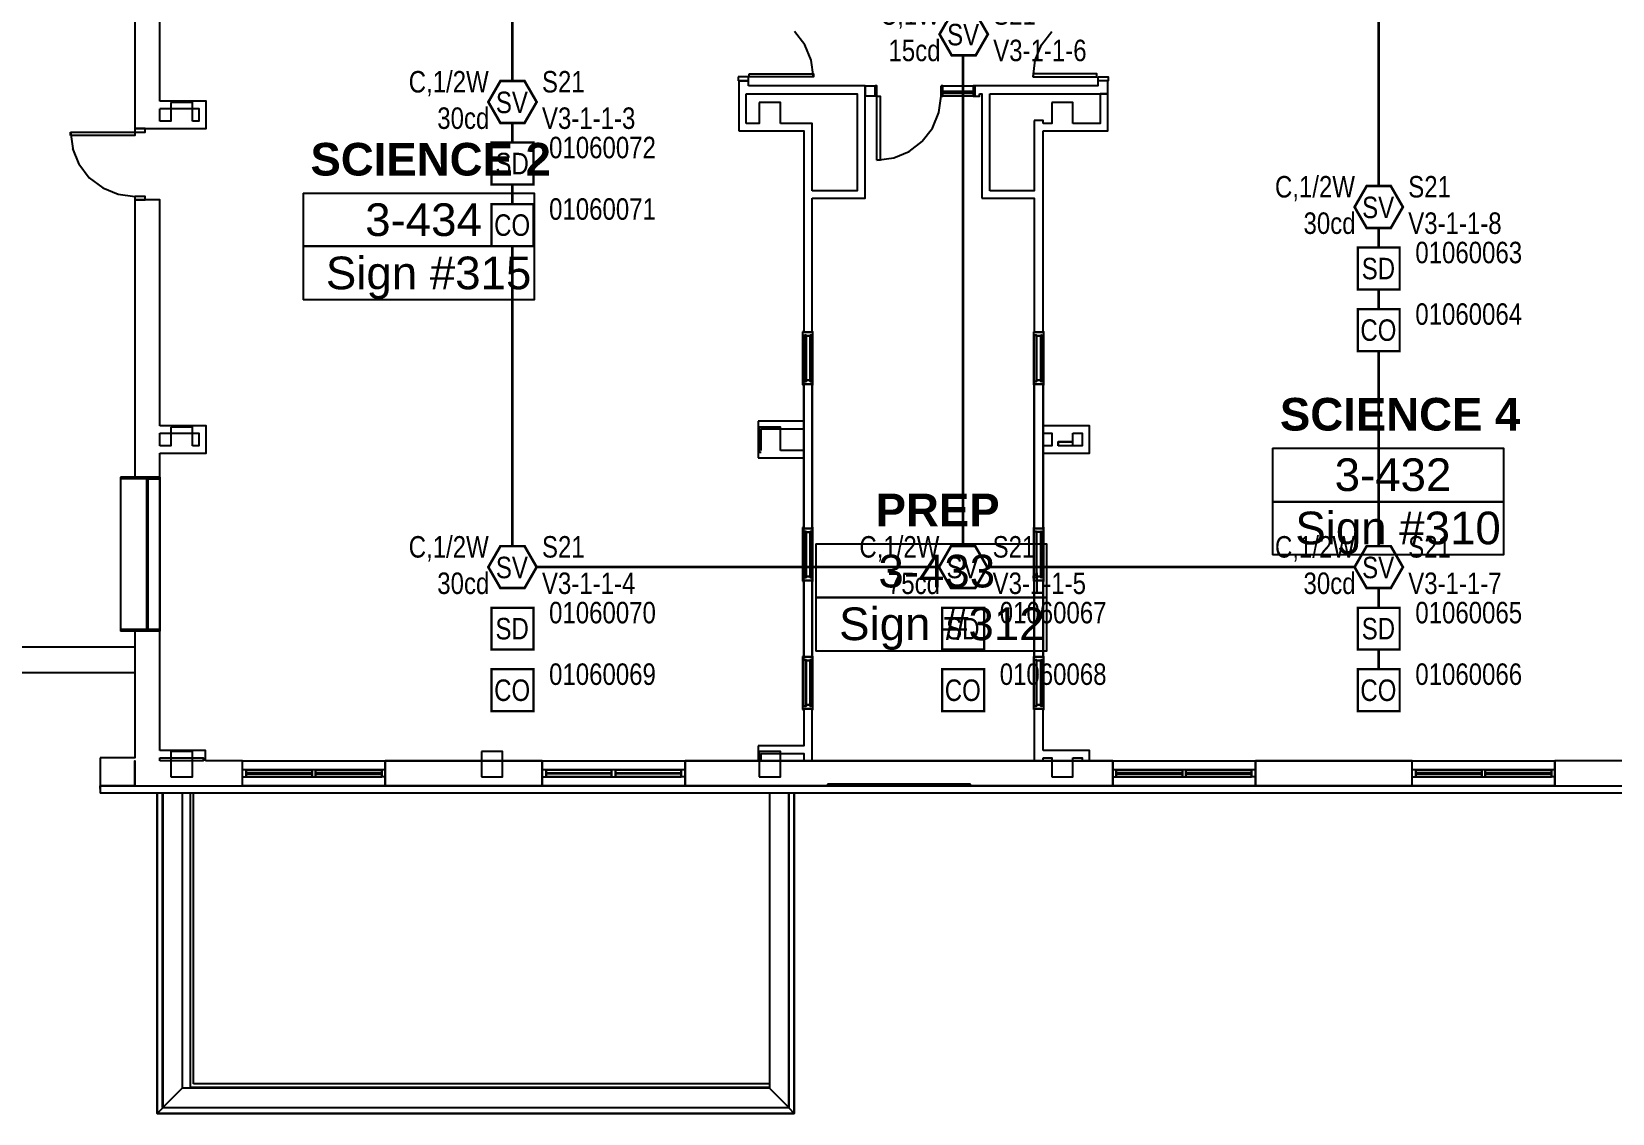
# Model space of a CAD drawing. Header units: inches. Extents: x 10004 to 17737, y 28227 to 35905.
# Drawn here: x 15290 to 16173, y 28227 to 28831 of the extents above; entities that cross this region are included whole.
import ezdxf
from ezdxf.enums import TextEntityAlignment as Align

# ---------------------------------------------------------------- set-up
doc = ezdxf.new("R2010")
doc.units = ezdxf.units.IN
doc.header["$LTSCALE"] = 0.25
doc.header["$MEASUREMENT"] = 0
for name, color, linetype in [('BACKGROUND', 8, 'Continuous'), ('CO DETECTOR', 1, 'Continuous'), ('CONDUIT', 6, 'Continuous'), ('SMOKE DETECTOR', 1, 'Continuous'), ('SPEAKER STROBE', 1, 'Continuous')]:
    doc.layers.add(name, color=color, linetype=linetype)
doc.styles.add('Arial', font='arial.ttf', dxfattribs={"width": 0.8})
doc.styles.add('PDF Arial', font='arial.ttf')
doc.styles.add('PDF Arial Bold', font='arialbd.ttf')

# ---------------------------------------------------------------- blocks, each defined once
blk = doc.blocks.new('SIGA-COD')
at = {"layer": 'CO DETECTOR', "const_width": 1.3}
blk.add_lwpolyline([(-11.5, -11.68), (-11.5, 11.7), (11.89, 11.7), (11.89, -11.68)], close=True, dxfattribs=at)
at = {"layer": 'CO DETECTOR', "style": 'Arial', "width": 0.8}
blk.add_text('CO', height=12, dxfattribs=at).set_placement((0, 0), align=Align.MIDDLE)
for tag, p in [('ADDRESS', (20.64, 8.96)), ('ZONE', (20.64, -8.58))]:
    blk.add_attdef(tag, text='', height=12, dxfattribs=at).set_placement(p, align=Align.MIDDLE_LEFT)
blk.add_attdef('SUBSCRIPT', text='', height=12, dxfattribs=at).set_placement((-16.56, -9.02), align=Align.MIDDLE_RIGHT)
blk = doc.blocks.new('GC-S7VM')
at = {"layer": 'SPEAKER STROBE', "const_width": 1.46}
blk.add_lwpolyline([(13.83, 0.21), (7.08, 11.9), (-6.42, 11.9), (-13.17, 0.21), (-6.42, -11.49), (7.08, -11.49)], close=True, dxfattribs=at)
at = {"layer": 'SPEAKER STROBE', "style": 'Arial', "width": 0.8}
blk.add_text('SV', height=12, dxfattribs=at).set_placement((0, 0), align=Align.MIDDLE)
for tag, p in [('C', (-12.95, 11.52)), ('CANDELA', (-12.62, -8.82)), ('1/2W', (-12.62, -29.16))]:
    blk.add_attdef(tag, text='', height=12, dxfattribs=at).set_placement(p, align=Align.MIDDLE_RIGHT)
for tag, p in [('Speaker_Circuit', (16.8, 11.52)), ('Visual_Circuit', (16.8, -8.82))]:
    blk.add_attdef(tag, text='', height=12, dxfattribs=at).set_placement(p, align=Align.MIDDLE_LEFT)
blk = doc.blocks.new('SIGA-PD')
at = {"layer": 'SMOKE DETECTOR', "const_width": 1.3}
blk.add_lwpolyline([(-11.5, -11.68), (-11.5, 11.7), (11.89, 11.7), (11.89, -11.68)], close=True, dxfattribs=at)
at = {"layer": 'SMOKE DETECTOR', "style": 'Arial', "width": 0.8}
blk.add_text('SD', height=12, dxfattribs=at).set_placement((0, 0), align=Align.MIDDLE)
for tag, p in [('ADDRESS', (20.64, 8.96)), ('ZONE', (20.64, -8.58))]:
    blk.add_attdef(tag, text='', height=12, dxfattribs=at).set_placement(p, align=Align.MIDDLE_LEFT)
blk.add_attdef('SUBSCRIPT', text='', height=12, dxfattribs=at).set_placement((-16.56, -9.02), align=Align.MIDDLE_RIGHT)

msp = doc.modelspace()

# ---------------------------------------------------------------- linework, layer by layer
at = {"layer": 'BACKGROUND'}
for points in [[(15311.65, 28867.65), (15347.63, 28867.65), (15347.63, 28865.75), (15347.63, 28776.54), (15347.63, 28774.63)], [(15361.66, 28791.83), (15361.66, 28861.28)], [(15721.99, 28823.38), (15716.25, 28830.71)], [(15854.18, 28823.37), (15859.92, 28830.7)], [(15725.47, 28814.77), (15721.97, 28823.37)], [(15850.7, 28814.78), (15854.2, 28823.38)], [(15690.77, 28807.13), (15726.77, 28807.13), (15726.77, 28805.54), (15690.77, 28805.54)], [(15690.78, 28805.54), (15690.78, 28807.13)], [(15726.77, 28805.54), (15725.48, 28814.78)], [(15849.41, 28805.54), (15885.1, 28805.54), (15885.1, 28807.13), (15849.41, 28807.13)], [(15849.43, 28807.13), (15849.43, 28805.54)], [(15849.45, 28805.54), (15850.73, 28814.78)], [(15328.22, 28409.54), (16220.56, 28409.54), (16220.56, 28800.12)], [(16220.57, 28800.12), (16224.72, 28800.12), (16224.72, 28405.39), (15328.23, 28405.39)], [(15684.71, 28805.54), (15684.71, 28803.31)], [(15684.72, 28803.31), (15690.47, 28803.31), (15690.47, 28805.54), (15684.72, 28805.54)], [(15685.02, 28803.3), (15685.02, 28795.97), (15685.02, 28775.27)], [(15690.47, 28800.44), (15690.47, 28803.31), (15685.04, 28803.31)], [(15751.28, 28800.44), (15690.42, 28800.44)], [(15751.3, 28737.67), (15755.75, 28737.67), (15755.75, 28800.44), (15751.3, 28800.44)], [(15755.75, 28800.44), (15755.75, 28794.7)], [(15755.77, 28800.44), (15761.2, 28800.44), (15761.2, 28794.71), (15755.77, 28794.71)], [(15762.13, 28794.71), (15762.13, 28800.44), (15761.16, 28800.44)], [(15761.2, 28794.71), (15761.2, 28800.44)], [(15796.86, 28785.46), (15798.12, 28794.7), (15798.12, 28800.44)], [(15798.17, 28794.71), (15799.11, 28794.71), (15799.11, 28800.44), (15798.17, 28800.44)], [(15799.09, 28800.44), (15815.98, 28800.44), (15815.98, 28794.71), (15799.09, 28794.71)], [(15815.98, 28794.7), (15816.92, 28794.7), (15816.92, 28800.44), (15815.98, 28800.44)], [(15819.46, 28800.44), (15816.92, 28800.44)], [(15816.92, 28800.44), (15816.92, 28794.7)], [(15885.73, 28805.53), (15885.73, 28803.3), (15885.73, 28800.44), (15819.47, 28800.44)], [(15825.23, 28795.98), (15891.18, 28795.98), (15891.18, 28800.44), (15891.18, 28803.31), (15885.78, 28803.31)], [(15885.76, 28805.54), (15891.49, 28805.54), (15891.49, 28803.31), (15885.76, 28803.31)], [(15367.73, 28791.2), (15367.73, 28780.69), (15361.67, 28780.69)], [(15383.36, 28791.84), (15361.69, 28791.84)], [(15379.83, 28780.69), (15379.83, 28791.2), (15367.74, 28791.2)], [(15383.33, 28776.54), (15387.46, 28776.54), (15387.46, 28791.84), (15383.33, 28791.84)], [(15689.17, 28779.41), (15689.17, 28795.98)], [(15696.5, 28791.2), (15696.5, 28779.41), (15689.18, 28779.41)], [(15689.19, 28795.98), (15690.47, 28795.98)], [(15690.42, 28795.98), (15751.28, 28795.98), (15751.28, 28741.82), (15726.11, 28741.82)], [(15708.28, 28779.41), (15708.28, 28791.2), (15696.5, 28791.2)], [(15762.13, 28759.02), (15762.13, 28794.71), (15761.16, 28794.71)], [(15762.15, 28794.71), (15764.06, 28794.71), (15764.06, 28759.02), (15762.15, 28759.02)], [(15799.09, 28796.3), (15815.98, 28796.3), (15815.98, 28797.26), (15799.09, 28797.26)], [(15799.11, 28797.26), (15799.11, 28796.3)], [(15816.92, 28794.7), (15819.46, 28794.7), (15819.46, 28795.98)], [(15819.49, 28795.98), (15820.76, 28795.98), (15820.76, 28737.68)], [(15825.23, 28741.82), (15825.23, 28795.98)], [(15859.92, 28791.2), (15859.92, 28779.41), (15855.13, 28779.41)], [(15871.7, 28779.41), (15871.7, 28791.2), (15859.92, 28791.2)], [(15887.02, 28795.98), (15887.02, 28779.41), (15871.72, 28779.41)], [(15887.03, 28775.27), (15891.18, 28775.27), (15891.18, 28795.98), (15887.03, 28795.98)], [(15361.66, 28780.68), (15361.66, 28787.69)], [(15361.69, 28787.7), (15383.36, 28787.7), (15383.36, 28780.69), (15379.87, 28780.69)], [(15793.37, 28776.87), (15796.87, 28785.47)], [(15850.05, 28781), (15850.05, 28741.82), (15825.22, 28741.82)], [(15855.14, 28779.41), (15855.14, 28781), (15850.03, 28781)], [(15311.65, 28774.63), (15347.63, 28774.63), (15347.63, 28772.72), (15311.65, 28772.72)], [(15311.65, 28772.72), (15311.65, 28774.63)], [(15311.69, 28774.64), (15312.95, 28765.4)], [(15347.63, 28776.54), (15361.66, 28776.54)], [(15347.65, 28774.63), (15353.4, 28774.63), (15353.4, 28776.55), (15347.65, 28776.55)], [(15361.69, 28776.55), (15383.36, 28776.55)], [(15685.02, 28775.27), (15689.17, 28775.27)], [(15689.19, 28775.27), (15721.37, 28775.27), (15721.37, 28662.81), (15721.37, 28663.13), (15720.73, 28663.13)], [(15721.37, 28779.42), (15708.31, 28779.42)], [(15726.15, 28741.82), (15726.15, 28779.41), (15721.36, 28779.41)], [(15787.6, 28769.53), (15793.34, 28776.86)], [(15855.14, 28663.13), (15855.14, 28662.81), (15850.03, 28662.81), (15855.14, 28662.81), (15855.14, 28775.27)], [(15855.17, 28775.27), (15887.02, 28775.27)], [(15312.91, 28765.39), (15316.43, 28756.79)], [(15771.7, 28760.3), (15780.31, 28763.8)], [(15780.31, 28763.8), (15787.63, 28769.54)], [(15316.44, 28756.8), (15322.19, 28749.15)], [(15762.12, 28759.02), (15771.69, 28760.3)], [(15322.17, 28749.15), (15329.82, 28743.41)], [(15329.79, 28743.41), (15338.39, 28739.9)], [(15338.39, 28739.9), (15347.63, 28738.63), (15347.63, 28736.72), (15347.63, 28581.89)], [(15361.66, 28610.56), (15361.66, 28736.72), (15347.63, 28736.72)], [(15347.65, 28736.72), (15353.4, 28736.72), (15353.4, 28738.63), (15347.65, 28738.63)], [(15441.63, 28740.55), (15570.67, 28740.55), (15570.67, 28710.92), (15441.63, 28710.92), (15570.67, 28710.92), (15570.67, 28680.97), (15441.63, 28680.97)], [(15441.63, 28740.54), (15441.63, 28710.91), (15441.63, 28680.97)], [(15726.15, 28663.13), (15726.15, 28662.81), (15721.36, 28662.81), (15726.15, 28662.81), (15726.15, 28737.68)], [(15726.11, 28737.68), (15751.28, 28737.68)], [(15820.76, 28737.68), (15825.23, 28737.68)], [(15825.22, 28737.68), (15850.05, 28737.68), (15850.05, 28662.81), (15850.05, 28663.13), (15849.72, 28663.13)], [(15720.69, 28663.12), (15720.69, 28661.22), (15720.69, 28635.41), (15720.69, 28633.5)], [(15720.69, 28661.22), (15722.62, 28661.22), (15722.62, 28660.9), (15722.62, 28636.05), (15722.62, 28635.41), (15720.69, 28635.41)], [(15721.97, 28635.41), (15722.62, 28635.41), (15722.62, 28661.22), (15721.97, 28661.22)], [(15721.99, 28661.22), (15721.99, 28635.41)], [(15726.14, 28633.5), (15726.46, 28633.5), (15726.46, 28635.41), (15724.85, 28635.41), (15726.46, 28635.41), (15726.46, 28661.22), (15724.85, 28661.22), (15726.46, 28661.22), (15726.46, 28663.13), (15726.14, 28663.13)], [(15849.74, 28663.13), (15849.74, 28661.22), (15849.74, 28635.41), (15849.74, 28633.5)], [(15853.88, 28635.41), (15854.2, 28635.41), (15854.2, 28661.22), (15853.88, 28661.22)], [(15853.9, 28661.22), (15855.5, 28661.22), (15855.5, 28663.13), (15855.17, 28663.13)], [(15855.5, 28635.42), (15855.5, 28661.22)], [(15720.73, 28633.5), (15721.37, 28633.5), (15721.37, 28633.82)], [(15726.15, 28553.86), (15726.15, 28553.22), (15721.36, 28553.22), (15726.15, 28553.22), (15726.15, 28633.82), (15721.36, 28633.82), (15726.15, 28633.82), (15726.15, 28633.5)], [(15849.72, 28633.5), (15850.05, 28633.5), (15850.05, 28633.82), (15850.05, 28553.22), (15850.05, 28553.85), (15849.72, 28553.85)], [(15855.17, 28633.5), (15855.5, 28633.5), (15855.5, 28635.42), (15853.9, 28635.42)], [(15855.14, 28633.82), (15855.14, 28633.5)], [(15695.87, 28613.11), (15695.87, 28592.72)], [(15697.48, 28613.12), (15695.88, 28613.12)], [(15721.37, 28613.11), (15697.47, 28613.11)], [(15361.66, 28599.41), (15361.66, 28606.42)], [(15367.73, 28609.93), (15367.73, 28599.41), (15361.67, 28599.41)], [(15383.36, 28610.57), (15361.69, 28610.57)], [(15361.69, 28606.42), (15383.36, 28606.42), (15383.36, 28599.42), (15379.87, 28599.42)], [(15379.83, 28599.41), (15379.83, 28609.93), (15367.74, 28609.93)], [(15383.33, 28595.27), (15387.46, 28595.27), (15387.46, 28610.56), (15383.33, 28610.56)], [(15696.5, 28609.93), (15696.5, 28595.91)], [(15708.28, 28596.86), (15708.28, 28609.92), (15696.5, 28609.92)], [(15697.47, 28608.97), (15721.37, 28608.97)], [(15697.48, 28596.87), (15697.48, 28608.97)], [(15855.13, 28606.42), (15859.92, 28606.42), (15859.92, 28599.41), (15855.13, 28599.41)], [(15876.81, 28595.27), (15880.95, 28595.27), (15880.95, 28606.42), (15880.95, 28610.56), (15855.14, 28610.56)], [(15871.7, 28599.41), (15871.7, 28601.64), (15863.43, 28601.64), (15871.7, 28601.64), (15871.7, 28606.42)], [(15871.75, 28606.43), (15876.85, 28606.43), (15876.85, 28599.41), (15863.48, 28599.41)], [(15347.63, 28581.89), (15361.66, 28581.89), (15361.66, 28595.27)], [(15361.69, 28595.27), (15383.36, 28595.27)], [(15696.52, 28595.91), (15697.48, 28595.91)], [(15721.37, 28596.86), (15708.31, 28596.86)], [(15855.2, 28595.28), (15876.85, 28595.28)], [(15983.2, 28598.14), (16112.24, 28598.14), (16112.24, 28568.19), (15983.2, 28568.19), (16112.24, 28568.19), (16112.24, 28538.56), (15983.2, 28538.56)], [(15983.25, 28598.14), (15983.25, 28568.19), (15983.25, 28538.56)], [(15695.88, 28592.72), (15697.48, 28592.72)], [(15697.47, 28592.73), (15721.37, 28592.73)], [(15354.96, 28580.93), (15361.66, 28580.93), (15361.66, 28581.89), (15361.66, 28495.87), (15339.67, 28495.87)], [(15361.66, 28581.89), (15339.67, 28581.89)], [(15354.96, 28496.82), (15361.66, 28496.82), (15361.66, 28580.93), (15339.67, 28580.93)], [(15339.69, 28581.89), (15339.69, 28580.93), (15339.69, 28496.83), (15339.69, 28495.87)], [(15339.69, 28496.83), (15354.33, 28496.83), (15354.33, 28580.93), (15339.69, 28580.93)], [(15355.01, 28580.94), (15355.01, 28496.83)], [(15720.69, 28553.85), (15720.69, 28551.62), (15720.69, 28525.82), (15720.69, 28523.91)], [(15720.69, 28551.62), (15722.62, 28551.62), (15722.62, 28551.3), (15722.62, 28526.45), (15722.62, 28525.82), (15720.69, 28525.82)], [(15721.37, 28553.22), (15721.37, 28553.86), (15720.73, 28553.86)], [(15721.97, 28525.82), (15722.62, 28525.82), (15722.62, 28551.62), (15721.97, 28551.62)], [(15721.99, 28551.62), (15721.99, 28525.82)], [(15726.14, 28523.91), (15726.46, 28523.91), (15726.46, 28525.82), (15724.85, 28525.82), (15726.46, 28525.82), (15726.46, 28551.63), (15724.85, 28551.63), (15726.46, 28551.63), (15726.46, 28553.85), (15726.14, 28553.85)], [(15849.74, 28553.85), (15849.74, 28551.62), (15849.74, 28525.82), (15849.74, 28523.91)], [(15855.14, 28553.21), (15850.03, 28553.21), (15855.14, 28553.21), (15855.14, 28553.85)], [(15853.88, 28525.82), (15854.2, 28525.82), (15854.2, 28551.63), (15853.88, 28551.63)], [(15853.9, 28551.63), (15855.5, 28551.63), (15855.5, 28553.86), (15855.17, 28553.86)], [(15855.5, 28525.82), (15855.5, 28551.63)], [(15728.03, 28544.62), (15857.06, 28544.62), (15857.06, 28514.67), (15728.03, 28514.67), (15857.06, 28514.67), (15857.06, 28484.72), (15728.03, 28484.72)], [(15728.07, 28544.62), (15728.07, 28514.67), (15728.07, 28484.73)], [(15855.17, 28523.91), (15855.5, 28523.91), (15855.5, 28525.82), (15853.9, 28525.82)], [(15720.73, 28523.91), (15721.37, 28523.91), (15721.37, 28524.23), (15721.37, 28481.54), (15721.37, 28481.86), (15720.73, 28481.86)], [(15726.15, 28481.86), (15726.15, 28481.54), (15721.36, 28481.54), (15726.15, 28481.54), (15726.15, 28524.23), (15721.36, 28524.23), (15726.15, 28524.23), (15726.15, 28523.91)], [(15849.72, 28523.91), (15850.05, 28523.91), (15850.05, 28524.22), (15850.05, 28481.54), (15850.05, 28481.85), (15849.72, 28481.85)], [(15855.14, 28481.85), (15855.14, 28481.54), (15850.03, 28481.54), (15855.14, 28481.54), (15855.14, 28524.22), (15850.03, 28524.22), (15855.14, 28524.22), (15855.14, 28523.91)], [(15347.63, 28495.87), (15347.63, 28471.98), (15347.63, 28425.14), (15328.21, 28425.14)], [(15361.66, 28495.87), (15361.66, 28496.82), (15339.67, 28496.82)], [(15361.66, 28429.29), (15361.66, 28471.98), (15361.66, 28495.87), (15347.63, 28495.87)], [(15187.05, 28487.27), (15347.63, 28487.27)], [(15720.69, 28481.85), (15720.69, 28479.94), (15720.69, 28454.14), (15720.69, 28452.22)], [(15724.85, 28479.94), (15726.46, 28479.94), (15726.46, 28481.85), (15726.14, 28481.85)], [(15849.74, 28481.85), (15849.74, 28479.94), (15849.74, 28454.14), (15849.74, 28452.23)], [(15853.9, 28479.95), (15855.5, 28479.95), (15855.5, 28481.86), (15855.17, 28481.86)], [(15172.4, 28472.93), (15347.63, 28472.93)], [(15724.83, 28454.14), (15725.47, 28454.14), (15725.47, 28479.94), (15724.83, 28479.94)], [(15726.46, 28454.14), (15726.46, 28479.94)], [(15853.88, 28454.14), (15854.2, 28454.14), (15854.2, 28479.94), (15853.88, 28479.94)], [(15855.5, 28454.14), (15855.5, 28479.95)], [(16140.92, 28409.54), (16220.56, 28409.54), (16220.56, 28423.55), (16220.56, 28465.29), (16206.54, 28465.29)], [(15726.14, 28452.23), (15726.46, 28452.23), (15726.46, 28454.14), (15724.85, 28454.14)], [(15855.17, 28452.23), (15855.5, 28452.23), (15855.5, 28454.14), (15853.9, 28454.14)], [(15720.73, 28452.23), (15721.37, 28452.23), (15721.37, 28452.55), (15721.37, 28431.84), (15697.47, 28431.84)], [(15726.15, 28423.55), (15726.15, 28452.55), (15721.36, 28452.55), (15726.15, 28452.55), (15726.15, 28452.23)], [(15849.72, 28452.22), (15850.05, 28452.22), (15850.05, 28452.55), (15850.05, 28423.55)], [(15855.14, 28429.28), (15855.14, 28452.54), (15850.03, 28452.54), (15855.14, 28452.54), (15855.14, 28452.22)], [(15387.15, 28423.55), (15387.15, 28425.15), (15387.15, 28429.29), (15361.66, 28429.29)], [(15367.73, 28428.65), (15367.73, 28414.63)], [(15367.74, 28414.63), (15379.83, 28414.63), (15379.83, 28428.65), (15367.74, 28428.65)], [(15541.33, 28428.65), (15541.33, 28414.63)], [(15541.34, 28414.63), (15553.12, 28414.63), (15553.12, 28428.65), (15541.34, 28428.65)], [(15695.87, 28431.84), (15695.87, 28423.55)], [(15697.48, 28431.84), (15695.88, 28431.84)], [(15696.5, 28414.63), (15708.28, 28414.63), (15708.28, 28428.65), (15696.5, 28428.65)], [(15696.5, 28428.65), (15696.5, 28414.63)], [(15697.47, 28427.7), (15721.37, 28427.7), (15721.37, 28423.56)], [(15697.48, 28423.56), (15697.48, 28427.7)], [(15876.85, 28429.29), (15855.2, 28429.29)], [(15880.95, 28423.55), (15880.95, 28429.29), (15876.81, 28429.29)], [(16180.74, 28429.29), (16180.74, 28425.14), (16180.74, 28423.55), (16140.93, 28423.55)], [(15328.21, 28425.14), (15328.21, 28409.54), (15328.21, 28405.39)], [(15347.63, 28409.53), (15347.63, 28423.55), (15347.63, 28409.53), (15328.21, 28409.53)], [(15347.66, 28409.54), (15407.87, 28409.54), (15407.87, 28423.56), (15387.18, 28423.56)], [(15361.66, 28423.55), (15361.66, 28425.14)], [(15361.7, 28425.15), (15385.91, 28425.15), (15385.91, 28423.55), (15361.7, 28423.55)], [(15407.87, 28409.54), (15407.87, 28414.64), (15407.87, 28418.46), (15407.87, 28423.56)], [(15487.53, 28414.64), (15487.53, 28418.46), (15487.53, 28423.56), (15487.53, 28409.54), (15487.53, 28414.64), (15485.61, 28414.64)], [(15487.52, 28409.54), (15575.14, 28409.54), (15575.14, 28423.55), (15487.52, 28423.55)], [(15575.14, 28423.55), (15575.14, 28418.46), (15575.14, 28414.63), (15575.14, 28409.54)], [(15655.11, 28414.64), (15655.11, 28418.46), (15655.11, 28423.56), (15655.11, 28409.54), (15655.11, 28414.64), (15652.89, 28414.64)], [(15814.39, 28409.54), (15894.03, 28409.54), (15894.03, 28423.56), (15894.03, 28418.46), (15894.03, 28414.63), (15894.03, 28409.54)], [(15855.13, 28425.14), (15859.92, 28425.14), (15859.92, 28414.63)], [(15855.14, 28423.55), (15855.14, 28425.15)], [(15859.92, 28414.63), (15871.7, 28414.63), (15871.7, 28425.14)], [(15871.75, 28425.15), (15876.85, 28425.15), (15876.85, 28423.55)], [(15973.69, 28414.64), (15973.69, 28418.46), (15973.69, 28423.56), (15973.69, 28409.54), (15973.69, 28414.64), (15971.46, 28414.64)], [(15973.69, 28409.54), (16061.3, 28409.54), (16061.3, 28423.56), (15973.69, 28423.56)], [(16061.3, 28409.54), (16061.3, 28414.64), (16061.3, 28418.46), (16061.3, 28423.56)], [(16140.91, 28414.63), (16140.91, 28418.45), (16140.91, 28423.55), (16140.91, 28409.53), (16140.91, 28414.63), (16138.99, 28414.63)], [(15407.87, 28414.64), (15409.79, 28414.64), (15409.79, 28418.46), (15407.87, 28418.46)], [(15446.72, 28418.45), (15409.77, 28418.45)], [(15409.77, 28416.22), (15446.72, 28416.22), (15446.72, 28416.86), (15409.77, 28416.86)], [(15409.77, 28414.63), (15446.72, 28414.63)], [(15409.79, 28418.46), (15409.79, 28414.64)], [(15409.79, 28416.87), (15409.79, 28416.23)], [(15446.73, 28414.63), (15448.64, 28414.63), (15448.64, 28418.46), (15446.73, 28418.46)], [(15448.64, 28418.46), (15448.64, 28414.63)], [(15485.61, 28418.46), (15448.64, 28418.46)], [(15448.64, 28416.23), (15485.61, 28416.23), (15485.61, 28416.87), (15448.64, 28416.87)], [(15448.64, 28416.86), (15448.64, 28416.23)], [(15448.64, 28414.63), (15485.61, 28414.63)], [(15487.53, 28418.46), (15485.61, 28418.46)], [(15575.14, 28414.64), (15577.37, 28414.64), (15577.37, 28418.46), (15575.14, 28418.46)], [(15613.98, 28418.46), (15577.35, 28418.46)], [(15577.35, 28416.86), (15613.98, 28416.86), (15613.98, 28416.23), (15577.35, 28416.23)], [(15577.35, 28414.63), (15613.98, 28414.63)], [(15577.37, 28418.46), (15577.37, 28414.64)], [(15577.37, 28416.23), (15577.37, 28416.87)], [(15613.97, 28414.63), (15616.21, 28414.63), (15616.21, 28418.46), (15613.97, 28418.46)], [(15616.21, 28418.46), (15616.21, 28414.63)], [(15616.21, 28416.22), (15616.21, 28416.86)], [(15652.87, 28418.46), (15616.24, 28418.46)], [(15616.24, 28416.87), (15652.87, 28416.87), (15652.87, 28416.23), (15616.24, 28416.23)], [(15616.24, 28414.63), (15652.87, 28414.63)], [(15655.11, 28418.46), (15652.89, 28418.46)], [(15655.08, 28409.53), (15734.72, 28409.53), (15734.72, 28410.49), (15734.72, 28409.53)], [(15894.04, 28414.64), (15895.96, 28414.64), (15895.96, 28418.46), (15894.04, 28418.46)], [(15932.88, 28418.45), (15895.94, 28418.45)], [(15895.94, 28416.22), (15932.88, 28416.22), (15932.88, 28416.86), (15895.94, 28416.86)], [(15895.94, 28414.63), (15932.88, 28414.63)], [(15895.96, 28418.46), (15895.96, 28414.64)], [(15895.96, 28416.87), (15895.96, 28416.23)], [(15932.88, 28414.63), (15934.8, 28414.63), (15934.8, 28418.45), (15932.88, 28418.45)], [(15934.8, 28418.45), (15934.8, 28414.63)], [(15934.8, 28416.86), (15934.8, 28416.23)], [(15971.46, 28418.46), (15934.81, 28418.46)], [(15934.81, 28416.23), (15971.46, 28416.23), (15971.46, 28416.87), (15934.81, 28416.87)], [(15934.81, 28414.63), (15971.46, 28414.63)], [(15973.69, 28418.46), (15971.46, 28418.46)], [(16061.29, 28414.64), (16063.22, 28414.64), (16063.22, 28418.46), (16061.29, 28418.46)], [(16100.14, 28418.46), (16063.2, 28418.46)], [(16063.2, 28416.23), (16100.14, 28416.23), (16100.14, 28416.86), (16063.2, 28416.86)], [(16063.2, 28414.63), (16100.14, 28414.63)], [(16063.22, 28418.46), (16063.22, 28414.64)], [(16063.22, 28416.87), (16063.22, 28416.23)], [(16100.16, 28414.63), (16102.06, 28414.63), (16102.06, 28418.45), (16100.16, 28418.45)], [(16102.06, 28418.45), (16102.06, 28414.63)], [(16102.06, 28416.86), (16102.06, 28416.23)], [(16139.04, 28418.46), (16102.1, 28418.46)], [(16102.1, 28416.23), (16139.04, 28416.23), (16139.04, 28416.86), (16102.1, 28416.86)], [(16102.1, 28414.63), (16139.04, 28414.63)], [(16140.91, 28418.45), (16138.99, 28418.45)], [(15328.21, 28408.26), (15328.21, 28408.58), (15328.21, 28408.9), (15328.21, 28409.22), (15328.21, 28408.9), (15328.21, 28408.58), (15328.21, 28408.9), (15328.21, 28409.22), (15328.21, 28409.54)], [(15328.21, 28408.9), (15328.21, 28408.9)], [(15328.21, 28408.58), (15328.21, 28408.58)], [(15328.21, 28408.26), (15328.21, 28408.26)], [(15328.21, 28407.62), (15328.21, 28407.94)], [(15328.21, 28407.62), (15328.21, 28407.62)], [(15713.07, 28229.85), (15715.92, 28226.67), (15360.05, 28226.67), (15715.92, 28226.67), (15715.92, 28405.39), (15715.92, 28226.67)], [(15362.92, 28229.86), (15713.06, 28229.86), (15713.06, 28405.39), (15713.06, 28229.86), (15702.23, 28240.69)], [(15362.95, 28405.4), (15362.95, 28229.86)], [(15363.27, 28405.39), (15363.27, 28229.85)], [(15374.12, 28405.4), (15374.12, 28240.69), (15363.28, 28229.86)], [(15702.26, 28405.4), (15702.26, 28243.24), (15702.26, 28241.32), (15702.26, 28240.69), (15374.11, 28240.69)], [(15378.58, 28405.4), (15378.58, 28241.32)], [(15380.45, 28243.24), (15380.45, 28405.39)], [(15702.26, 28243.24), (15380.47, 28243.24)], [(15378.59, 28241.32), (15702.26, 28241.32)], [(15360.09, 28226.67), (15363.27, 28229.85), (15362.93, 28229.85)], [(15360.1, 28226.67), (15360.1, 28226.67)], [(15360.1, 28226.67), (15360.1, 28226.67)], [(15360.1, 28226.67), (15360.1, 28226.67)], [(15360.1, 28226.67), (15360.1, 28226.67)], [(15362.95, 28229.86), (15362.95, 28229.86)], [(15362.95, 28229.86), (15362.95, 28229.86)], [(15363.24, 28229.86), (15713.06, 28229.86)], [(15363.27, 28229.85), (15363.27, 28229.85)], [(15363.27, 28229.85), (15363.27, 28229.85)], [(15713.06, 28229.86), (15713.06, 28229.86)], [(15713.06, 28229.86), (15713.06, 28229.86)], [(15713.06, 28229.86), (15713.06, 28229.86)], [(15713.06, 28229.86), (15713.06, 28229.86)], [(15713.06, 28229.86), (15713.06, 28229.86)], [(15715.92, 28226.67), (15715.92, 28226.67)], [(15715.92, 28226.67), (15715.92, 28226.67)], [(15715.92, 28226.67), (15715.92, 28226.67)], [(15715.92, 28226.67), (15715.92, 28226.67)]]:
    msp.add_lwpolyline(points, dxfattribs=at)
at = {"layer": 'BACKGROUND', "ltscale": 0.135002}
msp.add_lwpolyline([(15721.37, 28454.14), (15721.37, 28661.22)], dxfattribs=at)
at = {"layer": 'BACKGROUND'}
for points in [[(15724.85, 28636.05), (15724.85, 28635.41), (15724.85, 28661.22), (15724.85, 28660.9), (15722.64, 28660.9), (15724.85, 28660.9)], [(15851.35, 28660.9), (15851.35, 28636.05), (15851.35, 28635.41), (15849.74, 28635.41), (15851.35, 28635.41), (15851.35, 28661.22), (15849.74, 28661.22), (15851.35, 28661.22)], [(15853.89, 28661.22), (15853.89, 28635.41), (15853.89, 28636.05), (15851.34, 28636.05), (15853.89, 28636.05), (15853.89, 28660.9), (15851.34, 28660.9), (15853.89, 28660.9)], [(15722.64, 28636.05), (15724.85, 28636.05)], [(15855.14, 28633.82), (15850.03, 28633.82)], [(15863.45, 28599.41), (15863.45, 28601.64)], [(15724.85, 28526.45), (15724.85, 28525.82), (15724.85, 28551.63), (15724.85, 28551.3), (15722.64, 28551.3), (15724.85, 28551.3)], [(15851.35, 28551.31), (15851.35, 28526.46), (15851.35, 28525.82), (15849.74, 28525.82), (15851.35, 28525.82), (15851.35, 28551.63), (15849.74, 28551.63), (15851.35, 28551.63)], [(15853.89, 28551.63), (15853.89, 28525.82), (15853.89, 28526.46), (15851.34, 28526.46), (15853.89, 28526.46), (15853.89, 28551.31), (15851.34, 28551.31), (15853.89, 28551.31)], [(15722.64, 28526.45), (15724.85, 28526.45)], [(15722.62, 28479.62), (15722.62, 28454.77), (15722.62, 28454.14), (15720.69, 28454.14), (15722.62, 28454.14), (15722.62, 28479.94), (15720.69, 28479.94), (15722.62, 28479.94)], [(15724.85, 28479.94), (15724.85, 28454.14), (15724.85, 28454.77), (15722.64, 28454.77), (15724.85, 28454.77), (15724.85, 28479.62), (15722.64, 28479.62), (15724.85, 28479.62)], [(15851.35, 28479.63), (15851.35, 28454.78), (15851.35, 28454.14), (15849.74, 28454.14), (15851.35, 28454.14), (15851.35, 28479.95), (15849.74, 28479.95), (15851.35, 28479.95)], [(15853.89, 28479.94), (15853.89, 28454.14), (15853.89, 28454.78), (15851.34, 28454.78), (15853.89, 28454.78), (15853.89, 28479.63), (15851.34, 28479.63), (15853.89, 28479.63)], [(15446.72, 28414.63), (15446.72, 28418.45), (15446.72, 28414.63), (15409.77, 28414.63)], [(15409.77, 28418.45), (15446.72, 28418.45)], [(15485.61, 28414.63), (15485.61, 28418.46), (15485.61, 28414.63), (15448.64, 28414.63)], [(15448.64, 28418.46), (15485.61, 28418.46)], [(15577.35, 28418.46), (15613.98, 28418.46)], [(15613.98, 28414.63), (15577.35, 28414.63)], [(15613.98, 28418.46), (15613.98, 28414.63)], [(15616.24, 28418.46), (15652.87, 28418.46)], [(15652.87, 28414.63), (15616.24, 28414.63)], [(15652.87, 28418.46), (15652.87, 28414.63)], [(15814.37, 28410.49), (15734.74, 28410.49), (15814.37, 28410.49), (15814.37, 28409.54)], [(15932.88, 28414.63), (15932.88, 28418.45), (15932.88, 28414.63), (15895.94, 28414.63)], [(15895.94, 28418.45), (15932.88, 28418.45)], [(15971.46, 28414.63), (15971.46, 28418.46), (15971.46, 28414.63), (15934.81, 28414.63)], [(15934.81, 28418.46), (15971.46, 28418.46)], [(16100.14, 28414.63), (16100.14, 28418.46), (16100.14, 28414.63), (16063.2, 28414.63)], [(16063.2, 28418.46), (16100.14, 28418.46)], [(16139.04, 28414.63), (16139.04, 28418.46), (16139.04, 28414.63), (16102.1, 28414.63)], [(16102.1, 28418.46), (16139.04, 28418.46)], [(15360.1, 28226.67), (15360.1, 28405.4)]]:
    msp.add_lwpolyline(points, close=True, dxfattribs=at)
at = {"layer": 'BACKGROUND', "ltscale": 0.135}
msp.add_lwpolyline([(15726.15, 28661.22), (15726.15, 28454.14)], dxfattribs=at)
at = {"layer": 'BACKGROUND', "ltscale": 0.135013}
msp.add_lwpolyline([(15850.05, 28454.13), (15850.05, 28661.22)], dxfattribs=at)
at = {"layer": 'BACKGROUND', "ltscale": 0.135014}
msp.add_lwpolyline([(15855.14, 28661.21), (15855.14, 28454.14)], dxfattribs=at)
at = {"layer": 'BACKGROUND', "ltscale": 0.206674}
msp.add_lwpolyline([(15721.37, 28633.82), (15721.37, 28553.22)], dxfattribs=at)
at = {"layer": 'BACKGROUND', "ltscale": 0.220001}
msp.add_lwpolyline([(15855.14, 28553.21), (15855.14, 28633.82)], dxfattribs=at)
at = {"layer": 'BACKGROUND', "ltscale": 0.418307}
for points in [[(15407.88, 28423.56), (16140.91, 28423.55)], [(16140.91, 28409.53), (15407.88, 28409.54)]]:
    msp.add_lwpolyline(points, dxfattribs=at)
at = {"layer": 'BACKGROUND', "ltscale": 0.648259}
msp.add_lwpolyline([(15894.03, 28423.56), (15655.09, 28423.55)], dxfattribs=at)
at = {"layer": 'CONDUIT', "lineweight": 0, "const_width": 1.5}
for points in [[(15558.64, 28803.1), (15558.64, 28920.58)], [(16042.58, 28920.58), (16042.58, 28744.47)], [(15810.39, 28543.39), (15810.39, 28817.55)], [(15558.64, 28768.74), (15558.64, 28779.72)], [(15558.64, 28734.38), (15558.64, 28745.36)], [(16042.58, 28721.08), (16042.58, 28710.1)], [(15558.64, 28543.39), (15558.64, 28710.99)], [(16042.58, 28686.72), (16042.58, 28675.74)], [(16042.58, 28652.36), (16042.58, 28543.39)], [(15796.89, 28531.7), (15572.14, 28531.7)], [(16029.08, 28531.7), (15823.89, 28531.7)], [(16042.58, 28520), (16042.58, 28509.03)], [(16042.58, 28485.64), (16042.58, 28474.66)]]:
    msp.add_lwpolyline(points, dxfattribs=at)

# ---------------------------------------------------------------- block references
at = {"layer": 'CO DETECTOR'}
for p, values in [((15558.45, 28722.68), {'ADDRESS': '01060071'}), ((16042.38, 28664.04), {'ADDRESS': '01060064'}), ((15558.45, 28462.96), {'ADDRESS': '01060069'}), ((15810.2, 28462.96), {'ADDRESS': '01060068'}), ((16042.38, 28462.96), {'ADDRESS': '01060066'})]:
    msp.add_blockref('SIGA-COD', p, dxfattribs=at).add_auto_attribs(values)
at = {"layer": 'SMOKE DETECTOR'}
for p, values in [((15558.45, 28757.04), {'ADDRESS': '01060072'}), ((16042.38, 28698.41), {'ADDRESS': '01060063'}), ((15558.45, 28497.33), {'ADDRESS': '01060070'}), ((15810.2, 28497.33), {'ADDRESS': '01060067'}), ((16042.38, 28497.33), {'ADDRESS': '01060065'})]:
    msp.add_blockref('SIGA-PD', p, dxfattribs=at).add_auto_attribs(values)
at = {"layer": 'SPEAKER STROBE'}
for p, values in [((15810.39, 28829.03), {'C': 'C,1W', 'Speaker_Circuit': 'S21', 'Visual_Circuit': 'V3-1-1-6', 'CANDELA': '15cd'}), ((15558.31, 28791.2), {'C': 'C,1/2W', 'Speaker_Circuit': 'S21', 'Visual_Circuit': 'V3-1-1-3', 'CANDELA': '30cd'}), ((16042.25, 28732.57), {'C': 'C,1/2W', 'Speaker_Circuit': 'S21', 'Visual_Circuit': 'V3-1-1-8', 'CANDELA': '30cd'}), ((15558.31, 28531.49), {'C': 'C,1/2W', 'Speaker_Circuit': 'S21', 'Visual_Circuit': 'V3-1-1-4', 'CANDELA': '30cd'}), ((15810.07, 28531.49), {'C': 'C,1/2W', 'Speaker_Circuit': 'S21', 'Visual_Circuit': 'V3-1-1-5', 'CANDELA': '75cd'}), ((16042.25, 28531.49), {'C': 'C,1/2W', 'Speaker_Circuit': 'S21', 'Visual_Circuit': 'V3-1-1-7', 'CANDELA': '30cd'})]:
    msp.add_blockref('GC-S7VM', p, dxfattribs=at).add_auto_attribs(values)

# ---------------------------------------------------------------- texts
at = {"layer": 'BACKGROUND', "attachment_point": 7}
for s, insert, char_height, style in [('SCIENCE 2', (15445.78, 28750.1), 18.216, 'PDF Arial Bold'), ('3-434', (15476.36, 28716.33), 18.245, 'PDF Arial'), ('Sign #315', (15454.38, 28681.34), 18.245, 'PDF Arial'), ('SCIENCE 4', (15987.37, 28607.69), 18.216, 'PDF Arial Bold'), ('3-432', (16017.95, 28573.92), 18.245, 'PDF Arial'), ('PREP', (15761.49, 28554.49), 18.216, 'PDF Arial Bold'), ('Sign #310', (15995.97, 28538.93), 18.245, 'PDF Arial'), ('3-433', (15763.09, 28520.08), 18.245, 'PDF Arial'), ('Sign #312', (15741.11, 28485.41), 18.245, 'PDF Arial')]:
    msp.add_mtext(s, dxfattribs=dict(at, insert=insert, char_height=char_height, style=style))

doc.saveas('drawing.dxf')
